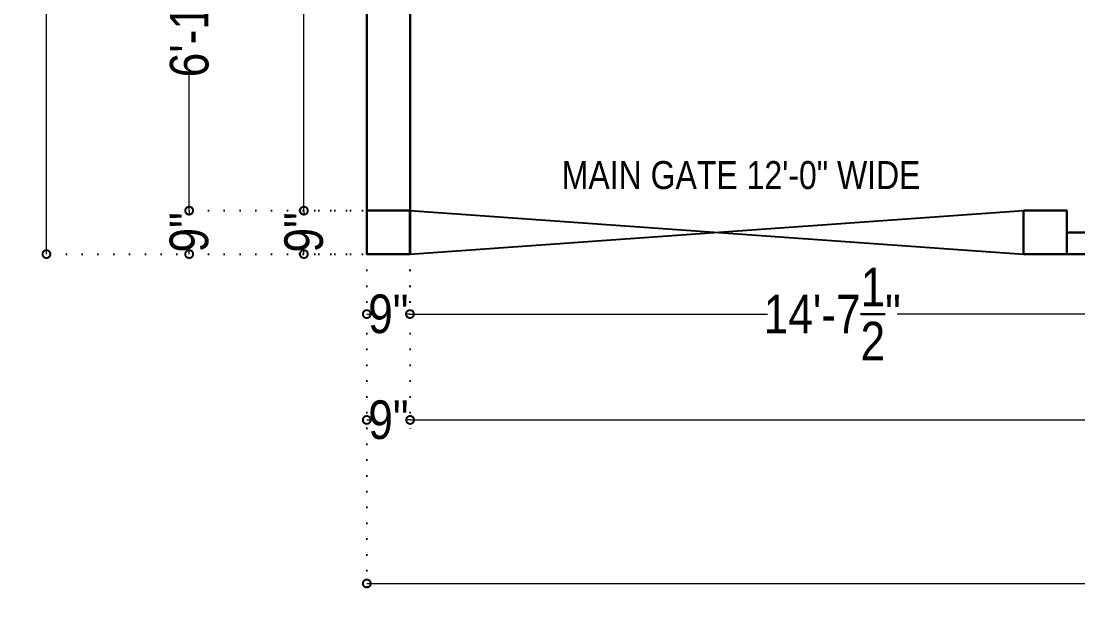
# Model space of a CAD drawing. Extents: x -454308 to 890911, y -14103 to 1343694.
# Drawn here: x 198652.8 to 198872.1, y 661633.4 to 661755.2 of the extents above; entities that cross this region are included whole.
import ezdxf

# ---------------------------------------------------------------- set-up
doc = ezdxf.new("R2010")
doc.units = 0
doc.header["$MEASUREMENT"] = 0
doc.header["$PDMODE"] = 32
doc.linetypes.add('DOT2', pattern=[3.175, 0, -3.175])
for name, color, linetype, lineweight in [('A-Wall', 7, 'Continuous', 30), ('AR- Dim', 159, 'Continuous', 9), ('Text', 55, 'Continuous', 25)]:
    doc.layers.add(name, color=color, linetype=linetype, lineweight=lineweight)
doc.styles.add('AA_03.50', font='ARIALN.TTF', dxfattribs={"height": 8})
doc.styles.get("Standard").update_dxf_attribs({"font": 'stylu.ttf', "height": 7})
doc.dimstyles.new('AA_03.50', dxfattribs={"dimtxt": 9, "dimasz": 3.25, "dimexe": 1.75, "dimexo": 3.375, "dimgap": 0.09, "dimtad": 0, "dimdec": 0, "dimzin": 3, "dimdsep": 46, "dimlunit": 4, "dimtxsty": 'AA_03.50', "dimblk": 'DOTSMALL', "dimcen": 0.09, "dimclre": 7, "dimadec": 0, "dimazin": 0, "dimtfac": 1, "dimtdec": 0, "dimtofl": 0, "dimtmove": 0, "dimatfit": 3, "dimfxl": 1, "dimtolj": 1, "dimtzin": 0, "dimlwd": -1, "dimarcsym": 0})

# ---------------------------------------------------------------- blocks, each defined once
blk = doc.blocks.new('_DotSmall')
at = {"color": 0, "linetype": 'ByBlock', "const_width": 0.5}
blk.add_lwpolyline([(-0.0625, 0, 1), (0.0625, 0, 1)], format="xyb", close=True, dxfattribs=at)
blk = doc.blocks.new('*D227')
at = {"layer": 'AR- Dim', "color": 7, "linetype": 'DOT2', "lineweight": -2, "transparency": 16777216}
for p, q in [((198739.2, 661938.77), (198709.76, 661938.77)), ((198730.19, 661715.93), (198709.76, 661715.93))]:
    blk.add_line(p, q, dxfattribs=at)
at = {"layer": 'AR- Dim', "color": 0, "transparency": 16777216}
for p, q in [((198711.51, 661938.77), (198711.51, 661838.41)), ((198711.51, 661715.93), (198711.51, 661816.29))]:
    blk.add_line(p, q, dxfattribs=at)
at = {"layer": 'DEFPOINTS', "color": 0, "lineweight": 30, "transparency": 16777216}
for p in [(198742.57, 661938.77), (198711.51, 661715.93), (198733.56, 661715.93)]:
    blk.add_point(p, dxfattribs=at)
at = {"layer": 'AR- Dim', "color": 0, "transparency": 16777216, "xscale": 3.25, "yscale": 3.25, "zscale": 3.25}
for p, rotation in [((198711.51, 661938.77), 90), ((198711.51, 661715.93), 270)]:
    blk.add_blockref('_DotSmall', p, dxfattribs=dict(at, rotation=rotation))
at = {"layer": 'AR- Dim', "color": 0, "lineweight": 30, "transparency": 16777216, "insert": (198711.51, 661827.35), "char_height": 8, "attachment_point": 5, "rotation": 90, "style": 'AA_03.50'}
blk.add_mtext('\\A1;18\'-7"', dxfattribs=at)
blk = doc.blocks.new('*D228')
at = {"layer": 'AR- Dim', "color": 7, "linetype": 'DOT2', "lineweight": -2, "transparency": 16777216}
for p, q in [((198730.19, 661715.93), (198709.76, 661715.93)), ((198730.19, 661706.93), (198709.76, 661706.93))]:
    blk.add_line(p, q, dxfattribs=at)
at = {"layer": 'AR- Dim', "color": 0, "transparency": 16777216}
for p, q in [((198711.51, 661715.93), (198711.51, 661715.3)), ((198711.51, 661706.93), (198711.51, 661707.56))]:
    blk.add_line(p, q, dxfattribs=at)
at = {"layer": 'DEFPOINTS', "color": 0, "lineweight": 30, "transparency": 16777216}
for p in [(198733.56, 661715.93), (198711.51, 661706.93), (198733.56, 661706.93)]:
    blk.add_point(p, dxfattribs=at)
at = {"layer": 'AR- Dim', "color": 0, "transparency": 16777216, "xscale": 3.25, "yscale": 3.25, "zscale": 3.25}
for p, rotation in [((198711.51, 661715.93), 90), ((198711.51, 661706.93), 270)]:
    blk.add_blockref('_DotSmall', p, dxfattribs=dict(at, rotation=rotation))
at = {"layer": 'AR- Dim', "color": 0, "lineweight": 30, "transparency": 16777216, "insert": (198711.51, 661711.43), "char_height": 8, "attachment_point": 5, "rotation": 90, "style": 'AA_03.50'}
blk.add_mtext('\\A1;9"', dxfattribs=at)
blk = doc.blocks.new('*D236')
at = {"layer": 'AR- Dim', "color": 7, "linetype": 'DOT2', "lineweight": -2, "transparency": 16777216}
for p, q in [((198721.2, 661799.66), (198685.96, 661799.66)), ((198721.19, 661715.93), (198685.96, 661715.93))]:
    blk.add_line(p, q, dxfattribs=at)
at = {"layer": 'AR- Dim', "color": 0, "transparency": 16777216}
for p, q in [((198687.71, 661799.66), (198687.71, 661771.59)), ((198687.71, 661715.93), (198687.71, 661744.01))]:
    blk.add_line(p, q, dxfattribs=at)
at = {"layer": 'DEFPOINTS', "color": 0, "lineweight": 30, "transparency": 16777216}
for p in [(198724.57, 661799.66), (198687.71, 661715.93), (198724.56, 661715.93)]:
    blk.add_point(p, dxfattribs=at)
at = {"layer": 'AR- Dim', "color": 0, "transparency": 16777216, "xscale": 3.25, "yscale": 3.25, "zscale": 3.25}
for p, rotation in [((198687.71, 661799.66), 90), ((198687.71, 661715.93), 270)]:
    blk.add_blockref('_DotSmall', p, dxfattribs=dict(at, rotation=rotation))
at = {"layer": 'AR- Dim', "color": 0, "lineweight": 30, "transparency": 16777216, "insert": (198687.71, 661757.8), "char_height": 8, "attachment_point": 5, "rotation": 90, "style": 'AA_03.50'}
blk.add_mtext('\\A1;6\'-11{\\H1.000000x;\\S1/2;}"', dxfattribs=at)
blk = doc.blocks.new('*D237')
at = {"layer": 'AR- Dim', "color": 7, "linetype": 'DOT2', "lineweight": -2, "transparency": 16777216}
for p, q in [((198721.19, 661715.93), (198685.96, 661715.93)), ((198721.19, 661706.93), (198685.96, 661706.93))]:
    blk.add_line(p, q, dxfattribs=at)
at = {"layer": 'AR- Dim', "color": 0, "transparency": 16777216}
for p, q in [((198687.71, 661715.93), (198687.71, 661715.3)), ((198687.71, 661706.93), (198687.71, 661707.56))]:
    blk.add_line(p, q, dxfattribs=at)
at = {"layer": 'DEFPOINTS', "color": 0, "lineweight": 30, "transparency": 16777216}
for p in [(198724.56, 661715.93), (198687.71, 661706.93), (198724.56, 661706.93)]:
    blk.add_point(p, dxfattribs=at)
at = {"layer": 'AR- Dim', "color": 0, "transparency": 16777216, "xscale": 3.25, "yscale": 3.25, "zscale": 3.25}
for p, rotation in [((198687.71, 661715.93), 90), ((198687.71, 661706.93), 270)]:
    blk.add_blockref('_DotSmall', p, dxfattribs=dict(at, rotation=rotation))
at = {"layer": 'AR- Dim', "color": 0, "lineweight": 30, "transparency": 16777216, "insert": (198687.71, 661711.43), "char_height": 8, "attachment_point": 5, "rotation": 90, "style": 'AA_03.50'}
blk.add_mtext('\\A1;9"', dxfattribs=at)
blk = doc.blocks.new('*D238')
at = {"layer": 'AR- Dim', "color": 7, "linetype": 'DOT2', "lineweight": -2, "transparency": 16777216}
for p, q in [((198721.21, 662198.73), (198656.34, 662198.73)), ((198721.19, 661706.93), (198656.34, 661706.93))]:
    blk.add_line(p, q, dxfattribs=at)
at = {"layer": 'AR- Dim', "color": 0, "transparency": 16777216}
for p, q in [((198658.09, 662198.73), (198658.09, 661964.33)), ((198658.09, 661706.93), (198658.09, 661941.33))]:
    blk.add_line(p, q, dxfattribs=at)
at = {"layer": 'DEFPOINTS', "color": 0, "lineweight": 30, "transparency": 16777216}
for p in [(198724.58, 662198.73), (198658.09, 661706.93), (198724.56, 661706.93)]:
    blk.add_point(p, dxfattribs=at)
at = {"layer": 'AR- Dim', "color": 0, "transparency": 16777216, "xscale": 3.25, "yscale": 3.25, "zscale": 3.25}
for p, rotation in [((198658.09, 662198.73), 90), ((198658.09, 661706.93), 270)]:
    blk.add_blockref('_DotSmall', p, dxfattribs=dict(at, rotation=rotation))
at = {"layer": 'AR- Dim', "color": 0, "lineweight": 30, "transparency": 16777216, "insert": (198658.09, 661952.83), "char_height": 8, "attachment_point": 5, "rotation": 90, "style": 'AA_03.50'}
blk.add_mtext('\\A1;41\'-0"', dxfattribs=at)
blk = doc.blocks.new('*D239')
at = {"layer": 'AR- Dim', "color": 7, "linetype": 'DOT2', "lineweight": -2, "transparency": 16777216}
for p, q in [((198724.56, 661703.56), (198724.56, 661692.74)), ((198733.52, 661703.56), (198733.52, 661692.74))]:
    blk.add_line(p, q, dxfattribs=at)
at = {"layer": 'AR- Dim', "color": 0, "transparency": 16777216}
for p, q in [((198724.56, 661694.49), (198725.17, 661694.49)), ((198733.52, 661694.49), (198732.91, 661694.49))]:
    blk.add_line(p, q, dxfattribs=at)
at = {"layer": 'DEFPOINTS', "color": 0, "lineweight": 30, "transparency": 16777216}
for p in [(198724.56, 661706.93), (198733.52, 661706.93), (198733.52, 661694.49)]:
    blk.add_point(p, dxfattribs=at)
at = {"layer": 'AR- Dim', "color": 0, "transparency": 16777216, "xscale": 3.25, "yscale": 3.25, "zscale": 3.25, "rotation": 180}
blk.add_blockref('_DotSmall', (198724.56, 661694.49), dxfattribs=at)
at = {"layer": 'AR- Dim', "color": 0, "transparency": 16777216, "xscale": 3.25, "yscale": 3.25, "zscale": 3.25}
blk.add_blockref('_DotSmall', (198733.52, 661694.49), dxfattribs=at)
at = {"layer": 'AR- Dim', "color": 0, "lineweight": 30, "transparency": 16777216, "insert": (198729.04, 661694.49), "char_height": 8, "attachment_point": 5, "style": 'AA_03.50'}
blk.add_mtext('\\A1;9"', dxfattribs=at)
blk = doc.blocks.new('*D240')
at = {"layer": 'AR- Dim', "color": 7, "linetype": 'DOT2', "lineweight": -2, "transparency": 16777216}
for p, q in [((198908.77, 661845.79), (198908.77, 661692.74)), ((198733.52, 661703.56), (198733.52, 661692.74))]:
    blk.add_line(p, q, dxfattribs=at)
at = {"layer": 'AR- Dim', "color": 0, "transparency": 16777216}
for p, q in [((198733.52, 661694.49), (198807.68, 661694.49)), ((198908.77, 661694.49), (198834.61, 661694.49))]:
    blk.add_line(p, q, dxfattribs=at)
at = {"layer": 'DEFPOINTS', "color": 0, "lineweight": 30, "transparency": 16777216}
for p in [(198908.77, 661849.16), (198733.52, 661706.93), (198908.77, 661694.49)]:
    blk.add_point(p, dxfattribs=at)
at = {"layer": 'AR- Dim', "color": 0, "transparency": 16777216, "xscale": 3.25, "yscale": 3.25, "zscale": 3.25, "rotation": 180}
blk.add_blockref('_DotSmall', (198733.52, 661694.49), dxfattribs=at)
at = {"layer": 'AR- Dim', "color": 0, "transparency": 16777216, "xscale": 3.25, "yscale": 3.25, "zscale": 3.25}
blk.add_blockref('_DotSmall', (198908.77, 661694.49), dxfattribs=at)
at = {"layer": 'AR- Dim', "color": 0, "lineweight": 30, "transparency": 16777216, "insert": (198821.15, 661694.49), "char_height": 8, "attachment_point": 5, "style": 'AA_03.50'}
blk.add_mtext('\\A1;14\'-7{\\H1.000000x;\\S1/2;}"', dxfattribs=at)
blk = doc.blocks.new('*D250')
at = {"layer": 'AR- Dim', "color": 7, "linetype": 'DOT2', "lineweight": -2, "transparency": 16777216}
for p, q in [((198724.56, 661703.56), (198724.56, 661670.79)), ((198733.56, 661703.56), (198733.56, 661670.79))]:
    blk.add_line(p, q, dxfattribs=at)
at = {"layer": 'AR- Dim', "color": 0, "transparency": 16777216}
for p, q in [((198724.56, 661672.54), (198725.19, 661672.54)), ((198733.56, 661672.54), (198732.93, 661672.54))]:
    blk.add_line(p, q, dxfattribs=at)
at = {"layer": 'DEFPOINTS', "color": 0, "lineweight": 30, "transparency": 16777216}
for p in [(198724.56, 661706.93), (198733.56, 661706.93), (198733.56, 661672.54)]:
    blk.add_point(p, dxfattribs=at)
at = {"layer": 'AR- Dim', "color": 0, "transparency": 16777216, "xscale": 3.25, "yscale": 3.25, "zscale": 3.25, "rotation": 180}
blk.add_blockref('_DotSmall', (198724.56, 661672.54), dxfattribs=at)
at = {"layer": 'AR- Dim', "color": 0, "transparency": 16777216, "xscale": 3.25, "yscale": 3.25, "zscale": 3.25}
blk.add_blockref('_DotSmall', (198733.56, 661672.54), dxfattribs=at)
at = {"layer": 'AR- Dim', "color": 0, "lineweight": 30, "transparency": 16777216, "insert": (198729.06, 661672.54), "char_height": 8, "attachment_point": 5, "style": 'AA_03.50'}
blk.add_mtext('\\A1;9"', dxfattribs=at)
blk = doc.blocks.new('*D251')
at = {"layer": 'AR- Dim', "color": 7, "linetype": 'DOT2', "lineweight": -2, "transparency": 16777216}
for p, q in [((199082.23, 661740.79), (199082.23, 661670.79)), ((198733.56, 661703.56), (198733.56, 661670.79))]:
    blk.add_line(p, q, dxfattribs=at)
at = {"layer": 'AR- Dim', "color": 0, "transparency": 16777216}
for p, q in [((198733.56, 661672.54), (198894.07, 661672.54)), ((199082.23, 661672.54), (198921.72, 661672.54))]:
    blk.add_line(p, q, dxfattribs=at)
at = {"layer": 'DEFPOINTS', "color": 0, "lineweight": 30, "transparency": 16777216}
for p in [(199082.23, 661744.16), (198733.56, 661706.93), (199082.23, 661672.54)]:
    blk.add_point(p, dxfattribs=at)
at = {"layer": 'AR- Dim', "color": 0, "transparency": 16777216, "xscale": 3.25, "yscale": 3.25, "zscale": 3.25, "rotation": 180}
blk.add_blockref('_DotSmall', (198733.56, 661672.54), dxfattribs=at)
at = {"layer": 'AR- Dim', "color": 0, "transparency": 16777216, "xscale": 3.25, "yscale": 3.25, "zscale": 3.25}
blk.add_blockref('_DotSmall', (199082.23, 661672.54), dxfattribs=at)
at = {"layer": 'AR- Dim', "color": 0, "lineweight": 30, "transparency": 16777216, "insert": (198907.9, 661672.54), "char_height": 8, "attachment_point": 5, "style": 'AA_03.50'}
blk.add_mtext('\\A1;29\'-0{\\H1.000000x;\\S1/2;}"', dxfattribs=at)
blk = doc.blocks.new('*D270')
at = {"layer": 'AR- Dim', "color": 7, "linetype": 'DOT2', "lineweight": -2, "transparency": 16777216}
for p, q in [((198724.56, 661703.56), (198724.56, 661636.88)), ((199444.53, 661703.56), (199444.53, 661636.88))]:
    blk.add_line(p, q, dxfattribs=at)
at = {"layer": 'AR- Dim', "color": 0, "transparency": 16777216}
for p, q in [((198724.56, 661638.63), (199073.16, 661638.63)), ((199444.53, 661638.63), (199095.93, 661638.63))]:
    blk.add_line(p, q, dxfattribs=at)
at = {"layer": 'DEFPOINTS', "color": 0, "lineweight": 30, "transparency": 16777216}
for p in [(198724.56, 661706.93), (199444.53, 661706.93), (199444.53, 661638.63)]:
    blk.add_point(p, dxfattribs=at)
at = {"layer": 'AR- Dim', "color": 0, "transparency": 16777216, "xscale": 3.25, "yscale": 3.25, "zscale": 3.25, "rotation": 180}
blk.add_blockref('_DotSmall', (198724.56, 661638.63), dxfattribs=at)
at = {"layer": 'AR- Dim', "color": 0, "transparency": 16777216, "xscale": 3.25, "yscale": 3.25, "zscale": 3.25}
blk.add_blockref('_DotSmall', (199444.53, 661638.63), dxfattribs=at)
at = {"layer": 'AR- Dim', "color": 0, "lineweight": 30, "transparency": 16777216, "insert": (199084.55, 661638.63), "char_height": 8, "attachment_point": 5, "style": 'AA_03.50'}
blk.add_mtext('\\A1;60\'-0"', dxfattribs=at)

msp = doc.modelspace()

# ---------------------------------------------------------------- linework, layer by layer
at = {"layer": 'A-Wall'}
for points in [[(198917.754, 662162.273), (198724.583, 662162.273), (198724.561, 661706.931)], [(198841.083, 662082.979), (198733.583, 662082.979), (198733.561, 661706.931)], [(198733.52, 661706.931), (198733.52, 661715.931), (198724.561, 661715.931), (198724.561, 661706.931), (198733.52, 661706.931)], [(198869.814, 661706.931), (198869.814, 661715.931), (198860.855, 661715.931), (198860.855, 661706.931), (198869.814, 661706.931)], [(198869.814, 661711.41), (199440.054, 661711.41)], [(198860.855, 661706.931), (199444.533, 661706.931)]]:
    msp.add_lwpolyline(points, dxfattribs=at)
at = {"layer": 'Text'}
msp.add_line((198733.52, 661715.931), (198860.855, 661706.931), dxfattribs=at)
msp.add_lwpolyline([(198733.52, 661706.931), (198860.855, 661715.931)], dxfattribs=at)

# ---------------------------------------------------------------- texts
at = {"layer": 'A-Wall', "insert": (198765.023, 661723.271), "char_height": 5.79452, "width": 124.27397, "attachment_point": 4}
msp.add_mtext('{\\fArial Narrow|b0|i0|c1|p15;MAIN GATE 12\'-0" WIDE}', dxfattribs=at)

# ---------------------------------------------------------------- dimensions: what is measured, and where the dimension line sits
at = {"layer": 'AR- Dim', "lineweight": 30}
for base, p1, p2, override, picture, middle in [((198658.091, 661706.931), (198724.583, 662198.732), (198724.561, 661706.931), {"dimtxt": 8, "dimdec": 1, "dimtdec": 1, "dimfxl": 0.1}, '*D238', (198658.091, 661952.831)), ((198711.508, 661715.928), (198742.572, 661938.773), (198733.561, 661715.928), {"dimtxt": 8, "dimdec": 1, "dimtdec": 1, "dimtmove": 1, "dimfxl": 0.1}, '*D227', (198711.508, 661827.35)), ((198687.711, 661715.931), (198724.572, 661799.663), (198724.561, 661715.931), {"dimtxt": 8, "dimdec": 1, "dimtdec": 1, "dimtmove": 1, "dimfxl": 0.1}, '*D236', (198687.711, 661757.797)), ((198687.711, 661706.931), (198724.561, 661715.931), (198724.561, 661706.931), {"dimtxt": 8, "dimdec": 1, "dimtdec": 1, "dimtmove": 1, "dimfxl": 0.1}, '*D237', (198687.711, 661711.431)), ((198711.508, 661706.931), (198733.561, 661715.928), (198733.561, 661706.931), {"dimtxt": 8, "dimdec": 1, "dimtdec": 1, "dimtmove": 1, "dimfxl": 0.1}, '*D228', (198711.508, 661711.429))]:
    dim = msp.add_linear_dim(base=base, p1=p1, p2=p2, angle=90, dimstyle='AA_03.50', override=override, dxfattribs=at)
    dim.commit()
    dim.dimension.update_dxf_attribs({"geometry": picture, "text_midpoint": middle})
for base, p1, p2, override, picture, middle in [((198908.773, 661694.489), (198733.52, 661706.931), (198908.773, 661849.163), {"dimtxt": 8, "dimdec": 1, "dimtdec": 1, "dimtmove": 1, "dimfxl": 0.1}, '*D240', (198821.146, 661694.489)), ((199082.232, 661672.545), (198733.561, 661706.934), (199082.232, 661744.163), {"dimtxt": 8, "dimdec": 1, "dimtdec": 1, "dimtmove": 1, "dimfxl": 0.1}, '*D251', (198907.896, 661672.545)), ((198733.52, 661694.489), (198724.561, 661706.931), (198733.52, 661706.931), {"dimtxt": 8, "dimdec": 1, "dimtdec": 1, "dimfxl": 0.1}, '*D239', (198729.04, 661694.489)), ((198733.561, 661672.545), (198724.561, 661706.931), (198733.561, 661706.934), {"dimtxt": 8, "dimdec": 1, "dimtdec": 1, "dimfxl": 0.1}, '*D250', (198729.061, 661672.545)), ((199444.533, 661638.628), (198724.561, 661706.931), (199444.533, 661706.931), {"dimtxt": 8, "dimdec": 1, "dimtdec": 1, "dimfxl": 0.1}, '*D270', (199084.547, 661638.628))]:
    dim = msp.add_linear_dim(base=base, p1=p1, p2=p2, dimstyle='AA_03.50', override=override, dxfattribs=at)
    dim.commit()
    dim.dimension.update_dxf_attribs({"geometry": picture, "text_midpoint": middle})

doc.saveas('drawing.dxf')
